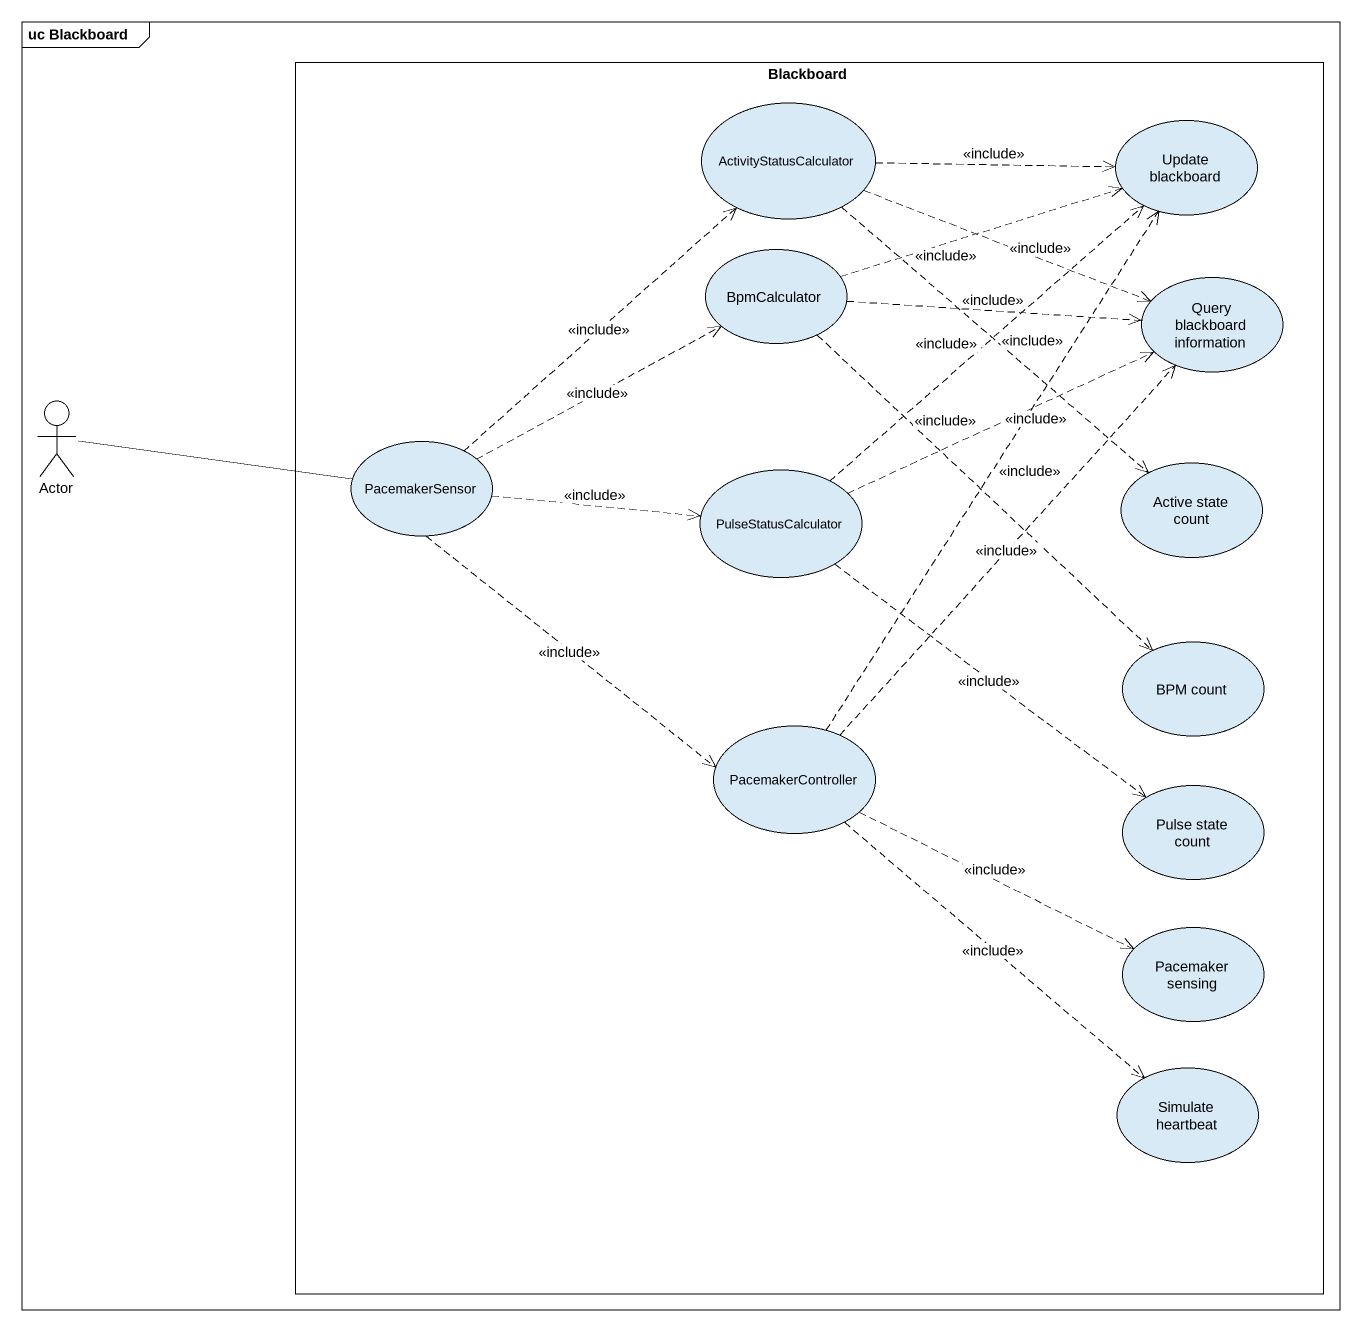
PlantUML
@startuml
mainframe uc Blackboard
rectangle Blackboard {
  usecase ActivityStatusCalculator
  usecase "Update blackboard" as Update_blackboard
  usecase BpmCalculator
  usecase "Query blackboard information" as Query_blackboard_information
  usecase PacemakerSensor
  usecase PulseStatusCalculator
  usecase "Active state count" as Active_state_count
  usecase "BPM count" as BPM_count
  usecase PacemakerController
  usecase "Pulse state count" as Pulse_state_count
  usecase "Pacemaker sensing" as Pacemaker_sensing
  usecase "Simulate heartbeat" as Simulate_heartbeat
}
actor "Actor" as Actor_
ActivityStatusCalculator .right.> Update_blackboard : <<include>>
ActivityStatusCalculator .right.> Query_blackboard_information : <<include>>
ActivityStatusCalculator ..> Active_state_count : <<include>>
BpmCalculator .right.> Update_blackboard : <<include>>
BpmCalculator .right.> Query_blackboard_information : <<include>>
BpmCalculator ..> BPM_count : <<include>>
Actor_ -right- PacemakerSensor
PacemakerSensor .up.> ActivityStatusCalculator : <<include>>
PacemakerSensor .right.> BpmCalculator : <<include>>
PacemakerSensor .right.> PulseStatusCalculator : <<include>>
PacemakerSensor ..> PacemakerController : <<include>>
PulseStatusCalculator .up.> Update_blackboard : <<include>>
PulseStatusCalculator .right.> Query_blackboard_information : <<include>>
PulseStatusCalculator ..> Pulse_state_count : <<include>>
PacemakerController .up.> Update_blackboard : <<include>>
PacemakerController .up.> Query_blackboard_information : <<include>>
PacemakerController .right.> Pacemaker_sensing : <<include>>
PacemakerController ..> Simulate_heartbeat : <<include>>
@enduml
